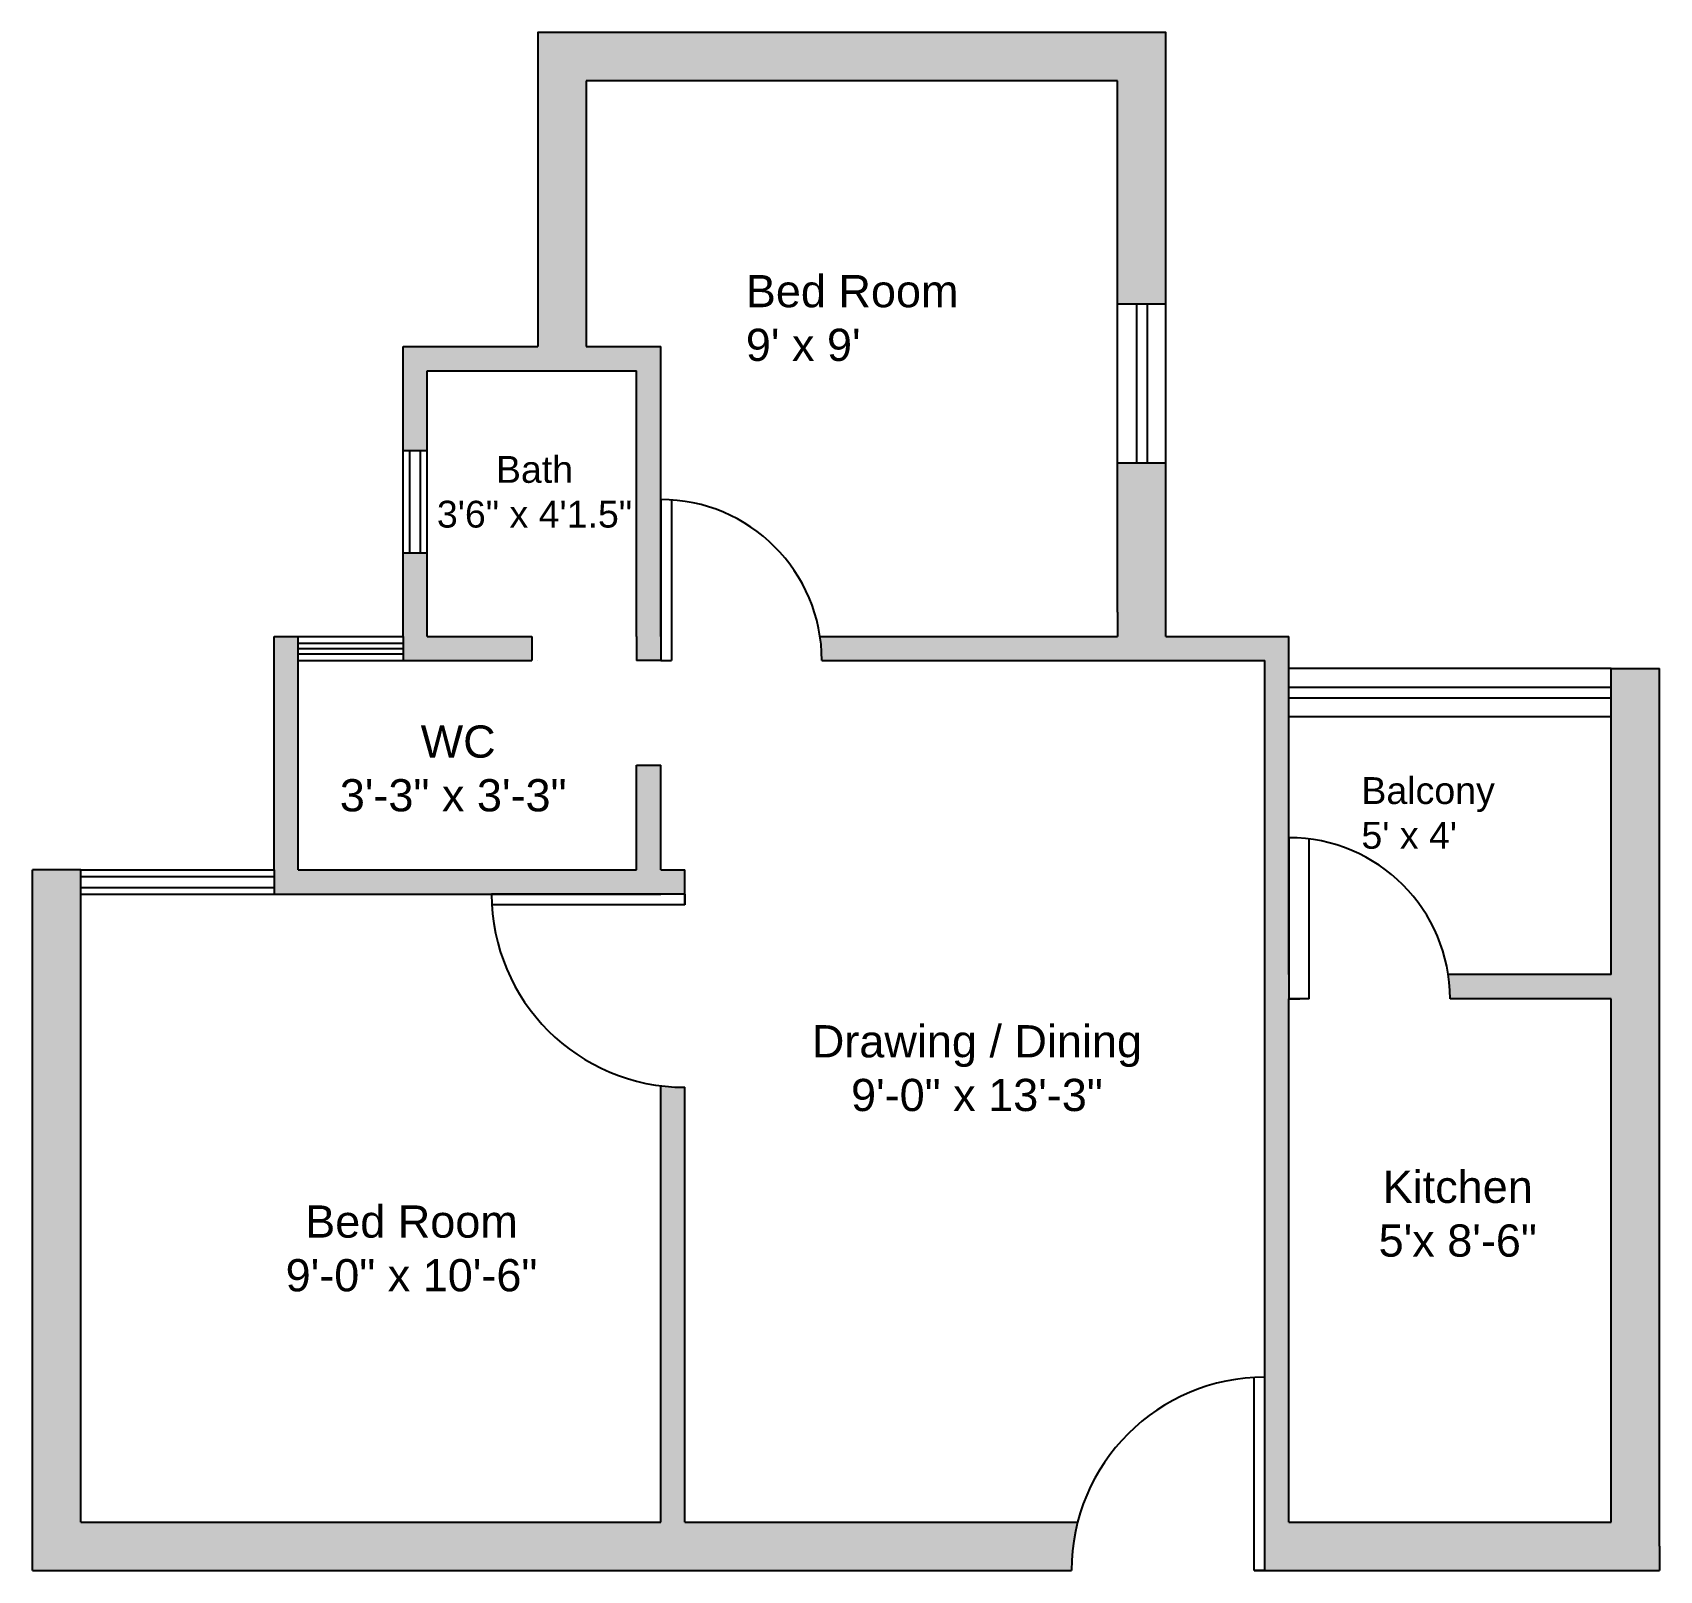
# Model space of a CAD drawing. Header units: millimetres. Extents: x 2674 to 2977, y 773 to 1059.
import ezdxf

# ---------------------------------------------------------------- set-up
doc = ezdxf.new("R2010")
doc.units = ezdxf.units.MM
doc.styles.get("Standard").update_dxf_attribs({"font": 'arial.ttf'})

msp = doc.modelspace()

# ---------------------------------------------------------------- hatches: boundary and pattern name
h = msp.add_hatch(color=256)
h.dxf.hatch_style = 1
h.set_gradient(color2=(0, 0, 0), tint=1)
h.paths.add_polyline_path([(2683.46, 898.77), (2683.46, 903.27), (2674.46, 903.27), (2674.46, 898.77), (2674.46, 772.77), (2683.46, 772.77), (2791.46, 772.77), (2795.96, 772.77), (2867.96, 772.77, -0.063254), (2869.1, 781.77), (2795.96, 781.77), (2795.96, 862.77, -0.031342), (2791.46, 863.05), (2791.46, 781.77), (2683.46, 781.77)])
h.paths.add_polyline_path([(2977.46, 879.27), (2977.46, 883.77), (2977.46, 931.77), (2977.46, 940.77), (2968.46, 940.77), (2968.46, 931.77), (2968.46, 883.77), (2938.12, 883.77, -0.03766), (2938.46, 879.27), (2968.46, 879.27), (2968.46, 781.77), (2908.46, 781.77), (2908.46, 879.27), (2908.46, 909.27), (2908.46, 946.77), (2903.96, 946.77), (2885.54, 946.77), (2885.54, 979.08), (2876.54, 979.08), (2876.54, 951.27), (2876.54, 946.77), (2821.12, 946.77, -0.03766), (2821.46, 942.27), (2885.54, 942.27), (2903.96, 942.27), (2903.96, 781.77), (2903.96, 772.77), (2977.46, 772.77), (2977.46, 777.27)])
h.paths.add_polyline_path([(2777.54, 1050.27), (2876.54, 1050.27), (2876.54, 1008.75), (2885.54, 1008.75), (2885.54, 1059.27), (2768.54, 1059.27), (2768.54, 1000.77), (2743.46, 1000.77), (2743.46, 996.27), (2743.46, 981.38), (2747.96, 981.38), (2747.96, 996.27), (2786.96, 996.27), (2786.96, 946.77), (2786.96, 942.27), (2791.46, 942.27), (2791.46, 972.27), (2791.46, 996.27), (2791.46, 1000.77), (2777.54, 1000.77)])
h.paths.add_polyline_path([(2767.46, 946.77), (2747.96, 946.77), (2747.96, 962.31), (2743.46, 962.31), (2743.46, 946.77), (2743.46, 942.27), (2767.46, 942.27)], flags=17)
h.paths.add_polyline_path([(2723.96, 942.27), (2723.96, 946.77), (2719.46, 946.77), (2719.46, 942.27), (2719.46, 903.27), (2719.46, 898.77), (2791.46, 898.77), (2795.96, 898.77), (2795.96, 903.27), (2791.46, 903.27), (2791.46, 922.77), (2786.96, 922.77), (2786.96, 903.27), (2723.96, 903.27)])

# ---------------------------------------------------------------- linework, layer by layer
for p, q in [((2876.54, 1050.27), (2777.54, 1050.27)), ((2777.54, 1050.27), (2777.54, 1000.77)), ((2876.54, 951.27), (2876.54, 1050.27)), ((2876.54, 1008.75), (2885.54, 1008.75)), ((2880.04, 1008.75), (2880.04, 979.08)), ((2882.04, 1008.75), (2882.04, 979.08)), ((2743.46, 1000.77), (2768.54, 1000.77)), ((2743.46, 996.27), (2743.46, 1000.77)), ((2777.54, 1000.77), (2791.46, 1000.77)), ((2791.46, 996.27), (2791.46, 1000.77)), ((2743.46, 946.77), (2743.46, 996.27)), ((2747.96, 996.27), (2786.96, 996.27)), ((2747.96, 946.77), (2747.96, 996.27)), ((2786.96, 946.77), (2786.96, 996.27)), ((2791.46, 946.77), (2791.46, 996.27)), ((2743.46, 981.38), (2747.96, 981.38)), ((2744.71, 962.31), (2744.71, 981.38)), ((2746.71, 962.31), (2746.71, 981.38)), ((2876.54, 979.08), (2885.54, 979.08)), ((2743.46, 962.31), (2747.96, 962.31)), ((2876.54, 951.27), (2876.54, 946.77)), ((2719.46, 946.77), (2743.46, 946.77)), ((2719.46, 946.77), (2743.46, 946.77)), ((2719.46, 942.27), (2719.46, 946.77)), ((2723.96, 942.27), (2723.96, 946.77)), ((2723.96, 945.52), (2743.46, 945.52)), ((2723.96, 945.52), (2743.46, 945.52)), ((2743.46, 946.77), (2743.46, 942.27)), ((2747.96, 946.77), (2767.46, 946.77)), ((2767.46, 946.77), (2767.46, 942.27)), ((2786.96, 946.77), (2786.96, 942.27)), ((2821.12, 946.77), (2876.54, 946.77)), ((2885.54, 946.77), (2903.96, 946.77)), ((2903.96, 946.77), (2908.46, 946.77)), ((2908.46, 883.77), (2908.46, 946.77)), ((2723.96, 944.52), (2743.46, 944.52)), ((2723.96, 943.52), (2743.46, 943.52)), ((2793.46, 944.27), (2793.46, 942.27)), ((2719.46, 903.27), (2719.46, 942.27)), ((2723.96, 942.27), (2767.46, 942.27)), ((2723.96, 903.27), (2723.96, 942.27)), ((2791.46, 942.27), (2786.96, 942.27)), ((2885.54, 942.27), (2903.96, 942.27)), ((2903.96, 781.77), (2903.96, 942.27)), ((2968.46, 940.77), (2908.46, 940.77)), ((2968.46, 940.77), (2977.46, 940.77)), ((2968.46, 931.77), (2968.46, 940.77)), ((2977.46, 931.77), (2977.46, 940.77)), ((2968.46, 937.27), (2908.46, 937.27)), ((2968.46, 935.27), (2908.46, 935.27)), ((2968.46, 931.77), (2908.46, 931.77)), ((2968.46, 883.77), (2968.46, 931.77)), ((2977.46, 883.77), (2977.46, 931.77)), ((2786.96, 903.27), (2786.96, 922.77)), ((2786.96, 922.77), (2791.46, 922.77)), ((2791.46, 903.27), (2791.46, 922.77)), ((2912.24, 879.27), (2912.25, 909.02)), ((2683.46, 903.27), (2674.46, 903.27)), ((2674.46, 898.77), (2674.46, 903.27)), ((2683.46, 903.27), (2719.46, 903.27)), ((2683.46, 898.77), (2683.46, 903.27)), ((2719.46, 903.27), (2719.46, 898.77)), ((2723.96, 903.27), (2786.96, 903.27)), ((2791.46, 903.27), (2795.96, 903.27)), ((2795.96, 898.77), (2795.96, 903.27)), ((2683.46, 902.02), (2719.46, 902.02)), ((2683.46, 900.02), (2719.46, 900.02)), ((2674.46, 772.77), (2674.46, 898.77)), ((2683.46, 781.77), (2683.46, 898.77)), ((2683.46, 898.77), (2791.46, 898.77)), ((2795.96, 898.77), (2795.96, 896.77)), ((2795.96, 896.77), (2795.96, 898.77)), ((2968.46, 883.77), (2938.12, 883.77)), ((2977.46, 879.27), (2977.46, 883.77)), ((2908.46, 781.77), (2908.46, 879.27)), ((2912.24, 879.27), (2908.46, 879.27)), ((2968.46, 879.27), (2938.46, 879.27)), ((2968.46, 781.77), (2968.46, 879.27)), ((2977.46, 777.27), (2977.46, 879.27)), ((2791.46, 781.77), (2791.46, 863.05)), ((2795.96, 781.77), (2795.96, 862.77)), ((2683.46, 781.77), (2791.46, 781.77)), ((2795.96, 781.77), (2869.1, 781.77)), ((2908.46, 781.77), (2968.46, 781.77)), ((2977.46, 777.27), (2977.46, 772.77)), ((2674.46, 772.77), (2683.46, 772.77)), ((2683.46, 772.77), (2791.46, 772.77)), ((2791.46, 772.77), (2795.96, 772.77)), ((2795.96, 772.77), (2867.96, 772.77)), ((2903.96, 772.77), (2901.96, 772.77)), ((2901.96, 772.77), (2977.46, 772.77))]:
    msp.add_line(p, q)
for points in [[(2885.54, 946.77), (2885.54, 1059.27), (2768.54, 1059.27), (2768.54, 1000.77)], [(2791.46, 972.27), (2791.46, 942.27), (2793.46, 942.27)], [(2793.46, 972.27), (2793.46, 944.27)], [(2719.46, 946.77), (2743.46, 946.77)], [(2747.96, 946.77), (2749.46, 946.77)], [(2821.46, 942.27), (2885.54, 942.27)], [(2908.46, 909.27), (2908.46, 879.27), (2910.46, 879.27)], [(2795.96, 898.77), (2759.96, 898.77)], [(2795.96, 896.77), (2759.96, 896.77)], [(2901.96, 772.77), (2901.96, 808.77)], [(2903.96, 772.77), (2903.96, 808.77)]]:
    msp.add_lwpolyline(points)
msp.add_lwpolyline([(2768.54, 942.27), (2768.54, 942.27)], close=True)
for centre, radius, start, end in [((2791.46, 942.27), 30, 0, 90), ((2908.46, 879.27), 30, 0, 90), ((2795.96, 898.77), 36, 180, 270), ((2903.96, 772.77), 36, 90, 180)]:
    msp.add_arc(centre, radius, start, end)

# ---------------------------------------------------------------- texts
at = {"attachment_point": 1}
for s, width, heights, insert, char_height in [("Bed Room\\P9' x 9'", 62.7739, [0], (2807.31, 1014.09), 6), ('\\pxqc;Bath\\P3\'6" x 4\'1.5"', 56.0329, [34.38], (2739.93, 980.38), 5), ('\\pxqc;WC\\P\\pq*;3\'-3" x 3\'-3"', 44.0847, [19.67], (2731.69, 930.18), 6), ("Balcony \\P5' x 4'", 40.4692, [0], (2921.95, 920.55), 5), ('\\pxqc;Drawing / Dining\\P9\'-0" x 13\'-3"', 77.3514, [27.3], (2811.67, 874.35), 6), ('\\pxqc;Kitchen\\P5\'x 8\'-6"', 41.7209, [0], (2919.03, 847.23), 6), ('\\pxqc;Bed Room \\P9\'-0" x 10\'-6"', 66.4443, [0], (2711.82, 840.77), 6)]:
    msp.add_mtext_dynamic_manual_height_columns(s, width=width, gutter_width=12.5, heights=heights, dxfattribs=dict(at, insert=insert, char_height=char_height))

doc.saveas('drawing.dxf')
